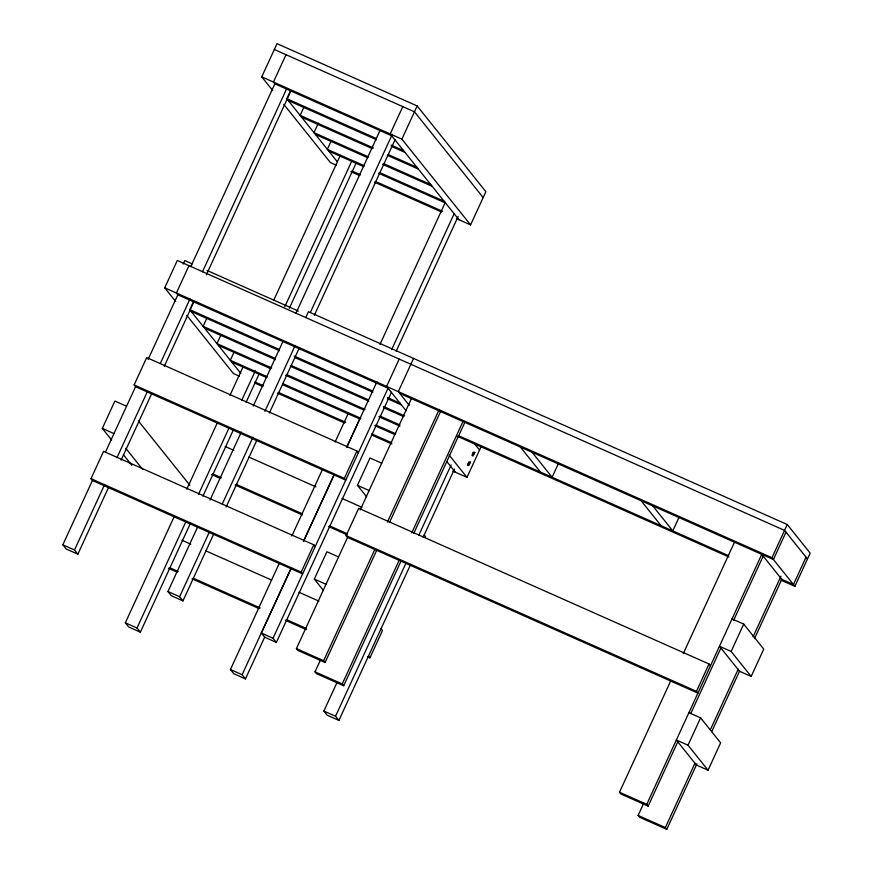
<?xml version="1.0" encoding="UTF-8"?>
<svg xmlns="http://www.w3.org/2000/svg" width="873" height="873" viewBox="0 0 873 873"><rect width="100%" height="100%" fill="white"/><g stroke="black" fill="none" stroke-linecap="round" stroke-linejoin="round"><path stroke-width="1.31" d="M473.733 452.661C474.017 449.857 470.711 457.648 472.686 455.062M468.768 463.236L468.888 462.614L468.441 463.192M473.253 453.469L473.373 452.847L472.926 453.425M468.899 463.377C470.558 458.041 465.713 468.321 468.43 464.381M472.697 453.938L472.697 454.626M468.321 463.443L468.321 464.207M175.746 301.567L164.724 287.806L177.306 260.46L784.565 530.38L807.47 558.96M272.769 90.606L261.747 76.857L277.025 43.65L417.163 105.939L485.868 191.689L470.591 224.885L456.426 218.599M111.602 439.992L102.316 428.403L114.887 401.056L126.563 406.251M183.155 264.072L184.77 260.558L192.18 263.853M90.999 478.688L301.207 572.121L302.636 573.899L92.429 480.466L90.999 478.688L103.571 451.341L313.778 544.774L315.218 546.553M134.126 384.928L344.333 478.36L345.763 480.15L135.555 386.717L134.126 384.928L146.697 357.581L356.904 451.014L358.334 452.803M188.983 265.654L176.401 293.001L178.103 295.118M286.006 54.704L273.435 82.051L275.126 84.168M108.558 487.407L77.85 554.169L66.173 548.975L62.834 544.807L92.975 479.288M105.48 452.083L135.621 386.564M148.126 359.37L177.699 295.085M190.772 266.647L274.93 83.688M77.85 554.169L74.511 550.001L104.651 484.471M117.157 457.277L147.297 391.759M160.381 363.321L189.943 299.035M202.449 271.841L286.606 88.871M240.861 373.458L189.757 309.675L193.042 302.538M337.043 161.44L286.791 98.714L290.622 90.399M121.074 460.213L151.771 393.45M164.288 366.256L193.85 301.971M206.366 274.777L291.08 90.574M206.945 318.023L203.125 326.349L275.257 358.41M303.979 107.073L300.148 115.389L373.448 147.974M220.782 335.297L216.951 343.613L271.689 367.937M318.361 123.148L313.985 132.663L368.646 156.954M234.139 351.961L230.319 360.287L267.629 376.874M331.173 141.011L327.342 149.338L364.608 165.903M190.39 523.385L140.357 632.172L128.68 626.978L125.341 622.809L174.24 516.5M186.746 489.295L217.453 422.543M229.959 395.338L243.043 366.911M273.751 300.148L340.274 155.503M140.357 632.172L137.017 628.003L185.916 521.683M198.422 494.489L229.13 427.726M241.635 400.532L255.287 370.861M284.86 306.576L351.95 160.697M202.907 496.18L233.604 429.429M246.121 402.224L259.194 373.797M289.334 308.267L356.424 162.4M213.667 534.123L182.959 600.886L171.283 595.692L167.943 591.523L197.505 527.237M210.022 500.043L241.297 432.048M253.235 406.087L283.365 340.568M295.882 313.363L380.039 130.404M305.757 317.565L308.453 311.705L787.26 524.52L810.166 553.1L794.888 586.307L781.182 580.218M402.791 106.604L390.209 133.951L458.914 219.701M182.959 600.886L179.62 596.717L209.182 532.432M222.266 503.994L252.974 437.242M264.912 411.281L295.052 345.752M310.395 312.37L392.283 134.355M226.172 506.929L256.88 440.167M269.386 412.973L299.526 347.454M314.313 315.306L395.054 139.756M470.591 224.885L401.886 139.145L417.163 105.939M264.792 636.854L245.455 678.888L233.778 673.694L230.439 669.526L279.338 563.205M291.855 536.011L322.552 469.259M335.068 442.054L348.141 413.627M379.984 344.399L445.372 202.22M245.455 678.888L242.116 674.72L291.025 568.399M303.531 541.205L333.661 475.687M359.818 418.811L346.745 447.249L376.983 381.687M391.661 349.582L454.211 213.601M391.431 392.283L276.381 642.408L264.705 637.214L261.365 633.045L290.982 568.661M303.509 541.424L334.261 474.552M396.146 351.284L458.118 216.526M301.207 572.121L313.778 544.774M344.333 478.36L356.904 451.014M399.19 359.087L386.608 386.433L406.109 410.768M276.381 642.408L273.042 638.239L388.092 388.114M413.562 358.421L398.284 391.628L409.317 405.388M323.501 590.552L314.313 579.094L326.895 551.747L338.571 556.941M366.616 496.802L357.439 485.333L370.01 457.987L381.697 463.181M346.123 535.618L696.468 691.34L697.898 693.129L347.552 537.408L346.123 535.618L358.705 508.272L709.04 663.993L710.48 665.783M376.907 549.837L325.083 662.52L297.835 650.407L296.405 648.617L347.661 537.179M360.189 509.941L411.445 398.492M401.209 560.684L343.689 685.741L316.441 673.629L315.011 671.839L320.707 659.464M325.083 662.52L323.654 660.73L374.91 549.292M387.437 522.054L439.261 409.372M389.434 522.6L440.69 411.15M410.648 564.395L338.888 720.411L327.211 715.227L323.861 711.059L336.967 682.577M343.689 685.741L342.26 683.952L399.212 560.128M411.74 532.89L462.996 421.452M413.737 533.436L464.993 421.997M338.888 720.411L335.548 716.242L406.163 562.703M418.691 535.465L451.155 464.883M423.089 537.353L454.495 469.052M367.424 656.758L369.912 657.86L382.483 630.513L381.054 628.735M452.825 471.071L466.99 477.367L481.187 446.507M558.676 462.985L552.107 477.247L532.072 452.236M678.801 517.809L672.788 530.882L652.742 505.871M677.797 741.734L648.181 806.128L620.932 794.015L619.492 792.226L670.759 680.787M683.286 653.55L734.542 542.1M696.97 763.722L666.786 829.35L639.538 817.237L638.108 815.447L643.794 803.073M696.468 691.34L709.04 663.993M648.181 806.128L646.751 804.339L761.791 554.213M690.892 713.263L721.076 647.635M733.604 620.387L763.22 556.003M794.888 586.307L771.994 557.727L787.26 524.52M700.593 717.846L720.629 742.858L708.058 770.204L688.011 745.193L700.593 717.846L688.917 712.663M743.72 624.097L763.755 649.097L751.173 676.444L731.138 651.444L743.72 624.097L732.043 618.902M785.995 532.17L773.423 559.517L399.714 393.407M666.786 829.35L665.357 827.56L694.973 763.177M710.349 729.741L738.252 669.067M753.061 636.875L780.964 576.202M711.779 731.53L739.682 670.857M754.49 638.665L781.826 579.225M806.041 557.17L793.459 584.517L780.997 578.985M274.329 49.51L414.468 111.799L483.173 197.549M261.747 76.857L401.886 139.145M274.864 83.83L391.639 135.741M286.791 98.714L376.241 138.48M391.148 145.104L403.566 150.625M288.221 100.504L376.427 139.713M391.333 146.337L405.007 152.415M388.354 154.597L416.934 167.3M301.578 117.178L372.389 148.65M387.306 155.285L418.363 169.089M383.553 163.578L430.771 184.563M315.415 134.442L367.598 157.642M382.505 164.266L432.2 186.353M379.526 172.527L444.128 201.237M328.772 151.116L363.561 166.579M378.467 173.203L445.557 203.027M351.884 170.977L360.582 174.84M375.488 181.464L442.578 211.288M336.291 165.193L330.452 162.607L283.801 104.367M350.826 171.654L359.523 175.528M374.43 182.151L441.52 211.964M206.999 270.444L298.402 311.072M164.724 287.806L771.994 557.727M177.83 294.79L388.038 388.223M189.757 309.675L279.316 349.484M294.245 356.119L372.607 390.94M387.525 397.575L399.965 403.108M191.187 311.465L279.502 350.717M294.43 357.352L372.793 392.173M387.721 398.808L401.394 404.897M458.369 435.583L728.682 555.73M457.31 436.26L728.868 556.963M291.429 365.601L368.548 399.878M383.476 406.512L404.625 415.908M204.555 328.128L275.453 359.643M290.371 366.278L368.733 401.111M383.662 407.746L403.566 416.585M286.606 374.572L364.969 409.404M379.897 416.039L399.801 424.889M218.392 345.402L270.63 368.624M285.558 375.259L363.91 410.081M378.838 416.716L399.987 426.122M282.557 383.509L360.92 418.342M375.837 424.976L395.742 433.816M231.749 362.077L266.571 377.551M282.743 384.742L359.862 419.018M374.79 425.653L394.683 434.503M254.872 381.938L263.57 385.811M278.498 392.435L345.664 422.292M371.789 433.903L391.693 442.753M239.267 376.154L233.429 373.557L186.767 315.328M255.058 383.171L262.522 386.488M277.439 393.123L344.606 422.979M371.974 435.136L391.879 443.986M357.439 485.333L369.115 490.528M731.138 651.444L719.461 646.249L739.496 671.261L751.173 676.444M225.169 446.518L233.866 450.392M248.794 457.026L315.961 486.872M342.085 498.483L361.989 507.333M212.586 473.864L221.295 477.727M236.223 484.362L302.145 513.673M329.503 525.83L346.919 533.567M211.528 474.541L220.236 478.415M235.164 485.05L302.331 514.906M328.455 526.506L347.105 534.8M102.316 428.403L113.992 433.597M314.313 579.094L325.989 584.288M688.011 745.193L676.335 740.009L696.37 765.01L708.058 770.204M182.042 540.278L190.751 544.141M205.679 550.776L271.601 580.076M298.959 592.243L318.863 601.093M169.46 567.625L178.168 571.488M193.097 578.122L260.263 607.979M286.388 619.59L306.281 628.429M168.402 568.301L177.11 572.175M192.038 578.81L259.205 608.656M285.329 620.266L306.467 629.662M62.834 544.807L74.511 550.001M167.943 591.523L179.62 596.717M261.365 633.045L273.042 638.239M296.405 648.617L323.654 660.73M619.492 792.226L646.751 804.339M315.011 671.839L342.26 683.952M638.108 815.447L665.357 827.56M125.341 622.809L137.017 628.003M230.439 669.526L242.116 674.72M323.861 711.059L335.548 716.242M761.747 554.322L781.782 579.334M641.066 500.687L661.101 525.688M520.395 447.041L540.431 472.053M473.635 442.611L479.572 450.021M449.18 455.139L466.99 477.367M446.801 461.566L455.313 472.184M424.18 534.974L425.609 536.764M368.471 656.081L369.912 657.86M138.381 420.993L189.877 485.257M125.81 448.34L142.692 469.412M123.409 454.735L131.856 465.276M468.517 465.571L470.307 462.068L468.517 465.571M473.002 455.804L474.803 452.301L473.002 455.804"/></g></svg>
